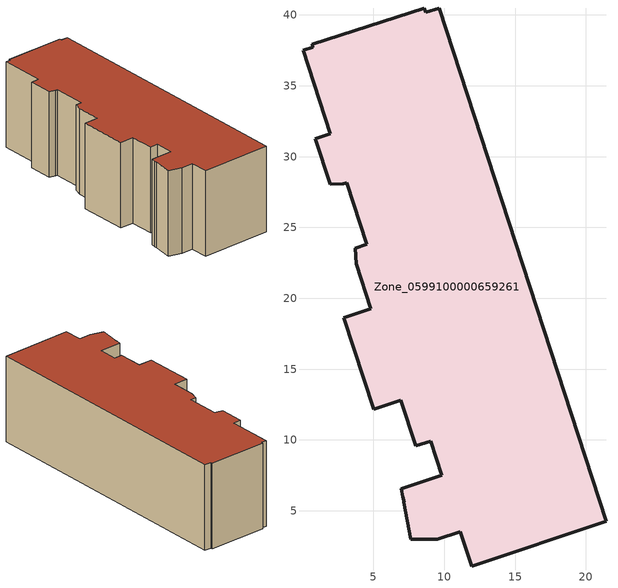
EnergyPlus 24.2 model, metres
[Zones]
Zone_0599100000659261
 floor ground (C_G): 7.06,5.98 6.95,6.56 9.84,7.51 9.06,9.93 7.99,9.58 6.94,12.79 5.02,12.18 2.91,18.64 4.82,19.26 3.79,22.44 3.73,23.55 4.52,23.8 3.11,28.16 2.88,28.09 1.97,28.04 0.91,31.27 1.97,31.62 0.06,37.52 0.7,37.72 0.68,37.92 8.59,40.49 8.69,40.18 9.63,40.47 21.43,4.26 11.94,1.1 11.14,3.52 9.51,2.99 7.63,2.99 7.13,5.59 7.18,5.61 z0
 wall outside (C_F): 0.91,31.27 1.97,28.04 2.88,28.09 3.11,28.16 4.52,23.8 3.73,23.55 3.79,22.44 4.82,19.26 2.91,18.64 5.02,12.18 6.94,12.79 7.99,9.58 9.06,9.93 9.84,7.51 6.95,6.56 7.06,5.98 7.18,5.61 7.13,5.59 7.63,2.99 9.51,2.99 11.14,3.52 11.94,1.1 21.43,4.26 9.63,40.47 8.69,40.18 8.59,40.49 0.68,37.92 0.7,37.72 0.06,37.52 1.97,31.62 0.91,31.27 z0:12.13
 roof outside (C_R): 9.51,2.99 11.14,3.52 11.94,1.1 21.43,4.26 9.63,40.47 8.69,40.18 8.59,40.49 0.68,37.92 0.7,37.72 0.06,37.52 1.97,31.62 0.91,31.27 1.97,28.04 2.88,28.09 3.11,28.16 4.52,23.8 3.73,23.55 3.79,22.44 4.82,19.26 2.91,18.64 5.02,12.18 6.94,12.79 7.99,9.58 9.06,9.93 9.84,7.51 6.95,6.56 7.06,5.98 7.18,5.61 7.13,5.59 7.63,2.99 z12.13
[BUILDING]
Pand.0599100000659261: North Axis=0; Terrain=City; Loads Convergence Tolerance Value=0.04; Temperature Convergence Tolerance Value=0.4; Solar Distribution=FullExterior; Maximum Number of Warmup Days=25; Minimum Number of Warmup Days=1
[Site:Location]
Rotterdam.The.Hague.AP_ZH_NLD Design_Conditions: Latitude=51.96; Longitude=4.45; Time Zone=1; Elevation=-4.5
[SITE:GROUNDTEMPERATURE:BUILDINGSURFACE]
18, 18, 18, 18, 18, 18, 18, 18, 18, 18, 18, 18
[MATERIAL] Thermal Absorptance=0.9; Solar Absorptance=0.7; Visible Absorptance=0.7
Name | Roughness | Thickness | Conductivity | Density | Specific Heat
G.TC.1946 | MediumSmooth | 0.15 | 1 | 540 | 1210
F.TC.1946 | Rough | 0.3 | 0.857143 | 1920 | 840
R.TC.1946 | MediumRough | 0.2 | 0.909091 | 1500 | 1000
[CONSTRUCTION]
C_G: G.TC.1946
C_F: F.TC.1946
C_R: R.TC.1946
[ZONE]
Zone_0599100000659261: Type=1; Multiplier=1; Ceiling Height=Autocalculate; Volume=Autocalculate; Floor Area=autocalculate; Part of Total Floor Area=Yes
[ZONEINFILTRATION:DESIGNFLOWRATE]
Infil_Zone_0599100000659261: Zone or ZoneList or Space or SpaceList=Zone_0599100000659261; Schedule=AlwaysOn; Design Flow Rate Calculation Method=Flow/Area; Flow Rate per Floor Area=0.003; Constant Term Coefficient=1; Temperature Term Coefficient=0; Velocity Term Coefficient=0; Velocity Squared Term Coefficient=0
[HVACTEMPLATE:ZONE:IDEALLOADSAIRSYSTEM]
Zone_0599100000659261: Maximum Heating Supply Air Temperature=50; Minimum Cooling Supply Air Temperature=13; Maximum Heating Supply Air Humidity Ratio=0.0156; Minimum Cooling Supply Air Humidity Ratio=0.0077; Heating Limit=NoLimit; Cooling Limit=NoLimit; Dehumidification Control Type=ConstantSensibleHeatRatio; Cooling Sensible Heat Ratio=0.7; Dehumidification Setpoint=60; Humidification Control Type=None; Humidification Setpoint=30; Outdoor Air Method=None; Outdoor Air Flow Rate per Person=0.00944; Outdoor Air Flow Rate per Zone Floor Area=0; Outdoor Air Flow Rate per Zone=0; Demand Controlled Ventilation Type=None; Outdoor Air Economizer Type=NoEconomizer; Heat Recovery Type=None; Sensible Heat Recovery Effectiveness=0.7; Latent Heat Recovery Effectiveness=0.65
[ZONECONTROL:THERMOSTAT]
ThermostatControl_Zone_0599100000659261: Zone or ZoneList=Zone_0599100000659261; Control Type Schedule=DualSetpointControlType; Control 1=Thermostat_Zone_0599100000659261; Temperature Difference Between Cutout And Setpoint=0
[THERMOSTATSETPOINT:DUALSETPOINT]
Thermostat_Zone_0599100000659261: Heating Setpoint Temperature Schedule=HeatingSetpoint_Zone_0599100000659261; Cooling Setpoint Temperature Schedule=CoolingSetpoint_Zone_0599100000659261
[SCHEDULE:COMPACT]
HeatingSetpoint_Zone_0599100000659261: Through: 12/31, For: AllDays, Until: 24:00, 21
CoolingSetpoint_Zone_0599100000659261: Through: 12/31, For: AllDays, Until: 24:00, 24
DualSetpointControlType: Through: 12/31, For: AllDays, Until: 24:00, 4
AlwaysOn: Through: 12/31, For: AllDays, Until: 24:00, 1
